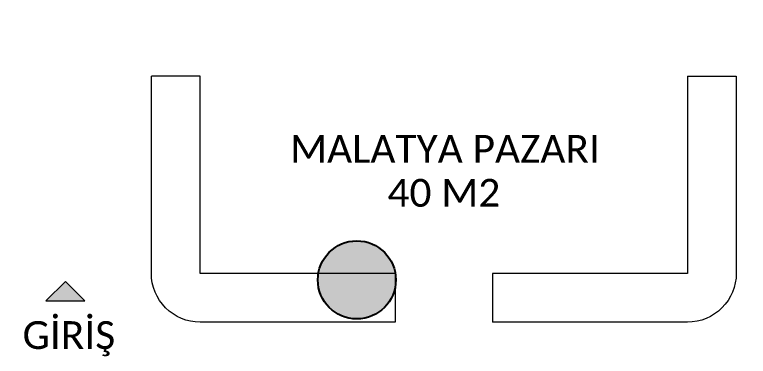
# Model space of a CAD drawing. Header units: centimetres. Extents: x -72470 to -43129, y -18750 to -16337.
# Drawn here: x -62294 to -61541, y -18138 to -17788 of the extents above; entities that cross this region are included whole.
import ezdxf

# ---------------------------------------------------------------- set-up
doc = ezdxf.new("R2010")
doc.units = ezdxf.units.CM
doc.header["$MEASUREMENT"] = 0
doc.layers.add('11-021_500-BLOK B-str_zemin_kat$0$2DKOLON', color=4, linetype='Continuous')
doc.layers.add('11-021_500-BLOK B-str_zemin_kat$0$2DTARAMA1', color=253, linetype='Continuous')
doc.layers.add('TEFRIS', color=30, linetype='Continuous', lineweight=9)
doc.styles.get("Standard").update_dxf_attribs({"font": 'candara.ttf'})

msp = doc.modelspace()

# ---------------------------------------------------------------- hatches: boundary and pattern name
at = {"layer": '11-021_500-BLOK B-str_zemin_kat$0$2DTARAMA1'}
h = msp.add_hatch(dxfattribs=at)
h.set_pattern_fill('ANSI33', color=256, scale=100)
h.set_pattern_definition([(45, (-421164.15, -192690.207), (-17.6776695, 17.6776695), []), (45, (-421146.472, -192690.207), (-17.6776695, 17.6776695), [12.5, -6.25])])
edge = h.paths.add_edge_path()
edge.add_arc((-61102.81, -17219.44), 40, 0, 360)
edge = h.paths.add_edge_path()
edge.add_arc((-61942.81, -17219.44), 40, 0, 360)
edge = h.paths.add_edge_path()
edge.add_arc((-62782.81, -17219.44), 40, 0, 360)
edge = h.paths.add_edge_path()
edge.add_arc((-63622.81, -17219.44), 40, 0, 360)
h.paths.add_polyline_path([(-62490.34, -17053.77), (-62316.58, -17053.77), (-62316.58, -17007.82), (-62490.34, -17007.82)], flags=9)
h.paths.add_polyline_path([(-61637.13, -17053.8), (-61463.37, -17053.8), (-61463.37, -17007.82), (-61637.13, -17007.82)], flags=9)
h.paths.add_polyline_path([(-63330.35, -17053.8), (-63175.23, -17053.8), (-63175.23, -17007.82), (-63330.35, -17007.82)], flags=9)
edge = h.paths.add_edge_path()
edge.add_arc((-64462.81, -17219.44), 40, 0, 360)
edge = h.paths.add_edge_path()
edge.add_arc((-62782.81, -18059.44), 40, 0, 360)
edge = h.paths.add_edge_path()
edge.add_arc((-61942.81, -18059.44), 40, 0, 360)
edge = h.paths.add_edge_path()
edge.add_arc((-61102.81, -18059.44), 40, 0, 360)
at = {"layer": 'TEFRIS', "linetype": 'Continuous'}
h = msp.add_hatch(color=0, dxfattribs=at)
h.dxf.hatch_style = 1
h.set_gradient(color1=(255, 0, 0), color2=(255, 255, 0), tint=1)
h.paths.add_polyline_path([(-62241.73, -18060.94), (-62261.73, -18080.94), (-62221.73, -18080.94)])

# ---------------------------------------------------------------- linework, layer by layer
at = {"layer": '11-021_500-BLOK B-str_zemin_kat$0$2DKOLON', "linetype": 'Continuous'}
msp.add_circle((-61942.81, -18059.44), 40, dxfattribs=at)
at = {"layer": 'TEFRIS', "color": 0, "linetype": 'Continuous'}
for p, q in [((-62103.56, -17850.82), (-62153.56, -17850.82)), ((-61603.56, -17850.82), (-61553.56, -17850.82)), ((-61903.56, -18052.7), (-61903.56, -18102.7)), ((-61803.56, -18052.7), (-61803.56, -18102.7))]:
    msp.add_line(p, q, dxfattribs=at)
for points in [[(-61903.56, -18102.7), (-62103.56, -18102.7, -0.414214), (-62153.56, -18052.7), (-62153.56, -17850.82)], [(-61553.56, -17850.82), (-61553.56, -18052.7, -0.414214), (-61603.56, -18102.7), (-61803.56, -18102.7)]]:
    msp.add_lwpolyline(points, format="xyb", dxfattribs=at)
for points in [[(-61903.56, -18052.7), (-62103.56, -18052.7), (-62103.56, -17850.82)], [(-61603.56, -17850.82), (-61603.56, -18052.7), (-61803.56, -18052.7)], [(-62261.73, -18080.94), (-62221.73, -18080.94), (-62241.73, -18060.94)], [(-62261.73, -18080.94), (-62241.73, -18060.94)]]:
    msp.add_lwpolyline(points, dxfattribs=at)
msp.add_lwpolyline([(-62241.73, -18060.94), (-62261.73, -18080.94), (-62221.73, -18080.94)], close=True, dxfattribs=at)

# ---------------------------------------------------------------- texts
at = {"layer": 'TEFRIS', "color": 0, "linetype": 'Continuous', "attachment_point": 1}
for s, width, insert, char_height in [('MALATYA PAZARI ', 559, (-62011.32, -17910.94), 28.5289), ('40 M2  ', 194, (-61911.32, -17955.97), 28.529), ('GİRİŞ ', 559, (-62285.73, -18101.69), 28.529)]:
    msp.add_mtext_dynamic_manual_height_columns(s, width=width, gutter_width=570.58, heights=[0], dxfattribs=dict(at, insert=insert, char_height=char_height))

doc.saveas('drawing.dxf')
